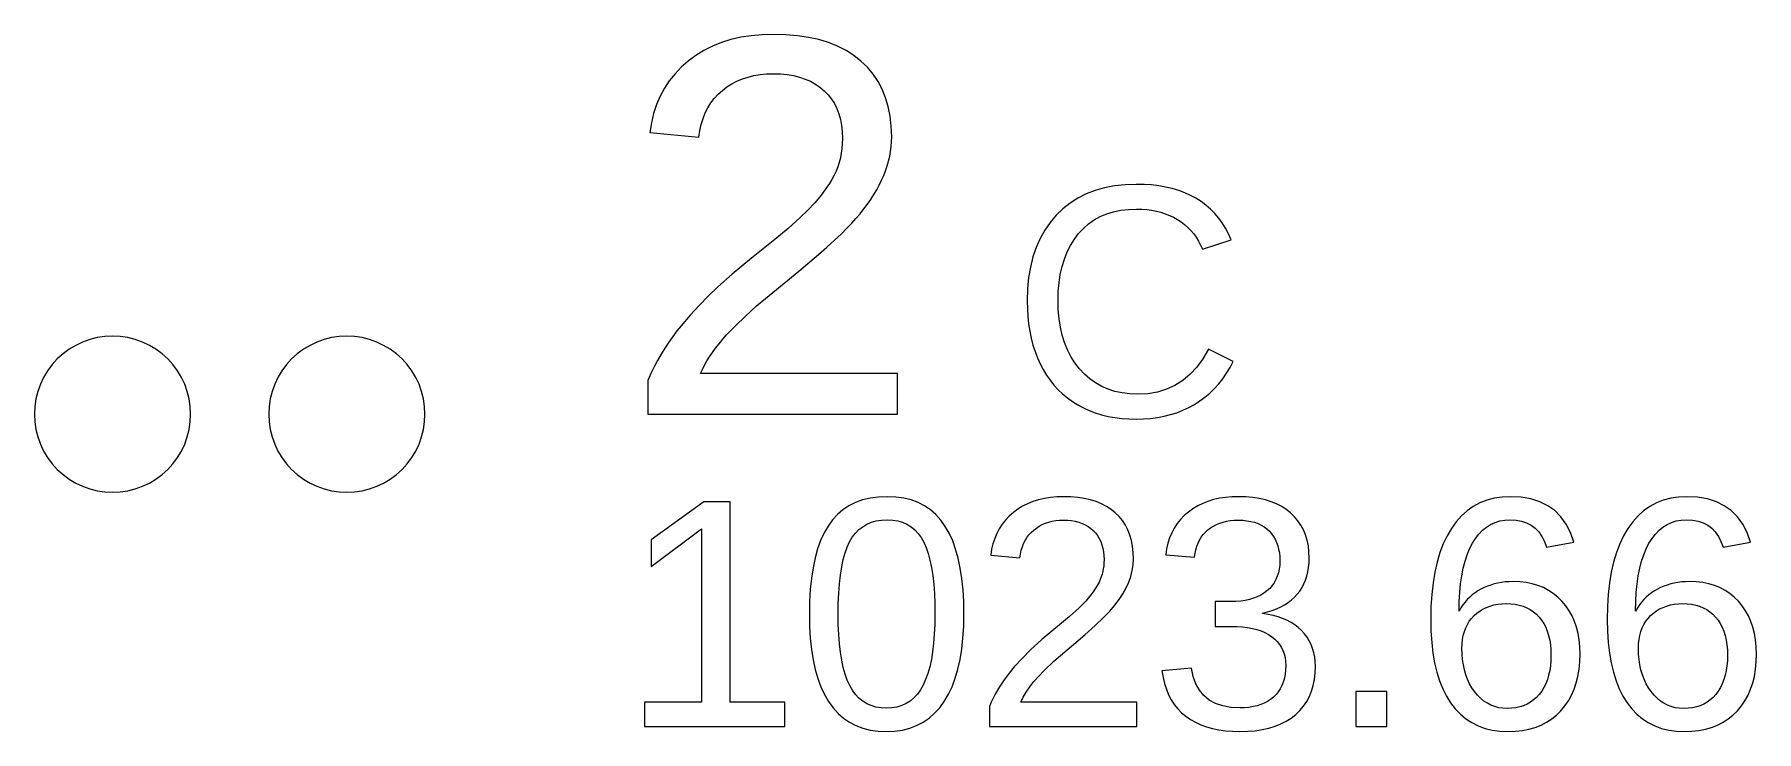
# Model space of a CAD drawing. Header units: metres. Extents: x -61 to 817, y 39 to 684.
# Drawn here: x 285.46 to 307.51, y 135.76 to 144.69 of the extents above; entities that cross this region are included whole.
import ezdxf

# ---------------------------------------------------------------- set-up
doc = ezdxf.new("R2010")
doc.units = ezdxf.units.M

msp = doc.modelspace()

# ---------------------------------------------------------------- linework, layer by layer
for p, q in [((294.504, 144.651), (294.377, 144.621)), ((294.637, 144.672), (294.504, 144.651)), ((294.776, 144.684), (294.637, 144.672)), ((294.921, 144.688), (294.776, 144.684)), ((295.079, 144.684), (294.921, 144.688)), ((295.229, 144.672), (295.079, 144.684)), ((295.37, 144.65), (295.229, 144.672)), ((295.503, 144.621), (295.37, 144.65)), ((294.032, 144.482), (293.929, 144.419)), ((294.141, 144.537), (294.032, 144.482)), ((294.256, 144.583), (294.141, 144.537)), ((294.377, 144.621), (294.256, 144.583)), ((295.628, 144.583), (295.503, 144.621)), ((295.744, 144.536), (295.628, 144.583)), ((295.852, 144.482), (295.744, 144.536)), ((295.952, 144.418), (295.852, 144.482)), ((293.742, 144.269), (293.662, 144.185)), ((293.832, 144.347), (293.742, 144.269)), ((293.929, 144.419), (293.832, 144.347)), ((296.043, 144.346), (295.952, 144.418)), ((296.126, 144.267), (296.043, 144.346)), ((296.198, 144.18), (296.126, 144.267)), ((293.526, 143.999), (293.471, 143.897)), ((293.589, 144.095), (293.526, 143.999)), ((293.662, 144.185), (293.589, 144.095)), ((294.268, 143.971), (294.327, 144.016)), ((294.327, 144.016), (294.389, 144.056)), ((294.389, 144.056), (294.455, 144.09)), ((294.455, 144.09), (294.524, 144.119)), ((294.524, 144.119), (294.597, 144.142)), ((294.597, 144.142), (294.673, 144.161)), ((294.673, 144.161), (294.752, 144.174)), ((294.752, 144.174), (294.835, 144.182)), ((294.835, 144.182), (294.921, 144.184)), ((294.921, 144.184), (295.012, 144.182)), ((295.012, 144.182), (295.097, 144.174)), ((295.097, 144.174), (295.179, 144.16)), ((295.179, 144.16), (295.256, 144.141)), ((295.256, 144.141), (295.328, 144.117)), ((295.328, 144.117), (295.396, 144.088)), ((295.396, 144.088), (295.459, 144.053)), ((295.459, 144.053), (295.518, 144.012)), ((295.518, 144.012), (295.572, 143.966)), ((296.261, 144.087), (296.198, 144.18)), ((296.315, 143.986), (296.261, 144.087)), ((293.425, 143.789), (293.388, 143.676)), ((293.471, 143.897), (293.425, 143.789)), ((294.082, 143.748), (294.121, 143.81)), ((294.121, 143.81), (294.165, 143.868)), ((294.165, 143.868), (294.214, 143.922)), ((294.214, 143.922), (294.268, 143.971)), ((295.572, 143.966), (295.621, 143.916)), ((295.621, 143.916), (295.665, 143.861)), ((295.665, 143.861), (295.702, 143.802)), ((295.702, 143.802), (295.734, 143.739)), ((296.358, 143.878), (296.315, 143.986)), ((296.392, 143.763), (296.358, 143.878)), ((293.36, 143.557), (293.34, 143.431)), ((293.388, 143.676), (293.36, 143.557)), ((293.998, 143.536), (294.021, 143.611)), ((294.021, 143.611), (294.049, 143.682)), ((294.049, 143.682), (294.082, 143.748)), ((295.734, 143.739), (295.76, 143.671)), ((295.76, 143.671), (295.78, 143.598)), ((295.78, 143.598), (295.795, 143.522)), ((296.417, 143.641), (296.392, 143.763)), ((296.431, 143.512), (296.417, 143.641)), ((293.34, 143.431), (293.967, 143.373)), ((293.967, 143.373), (293.98, 143.457)), ((293.98, 143.457), (293.998, 143.536)), ((295.795, 143.522), (295.803, 143.441)), ((295.803, 143.441), (295.806, 143.355)), ((295.806, 143.355), (295.804, 143.291)), ((296.436, 143.375), (296.431, 143.512)), ((296.434, 143.313), (296.436, 143.375)), ((295.779, 143.107), (295.764, 143.049)), ((295.791, 143.167), (295.779, 143.107)), ((295.799, 143.228), (295.791, 143.167)), ((295.804, 143.291), (295.799, 143.228)), ((296.396, 143.066), (296.411, 143.128)), ((296.411, 143.128), (296.422, 143.19)), ((296.422, 143.19), (296.43, 143.252)), ((296.43, 143.252), (296.434, 143.313)), ((295.724, 142.937), (295.699, 142.884)), ((295.746, 142.992), (295.724, 142.937)), ((295.764, 143.049), (295.746, 142.992)), ((296.334, 142.882), (296.358, 142.943)), ((296.358, 142.943), (296.379, 143.005)), ((296.379, 143.005), (296.396, 143.066)), ((295.606, 142.73), (295.533, 142.63)), ((295.639, 142.78), (295.606, 142.73)), ((295.67, 142.831), (295.639, 142.78)), ((295.699, 142.884), (295.67, 142.831)), ((296.207, 142.637), (296.244, 142.698)), ((296.244, 142.698), (296.277, 142.759)), ((296.277, 142.759), (296.307, 142.82)), ((296.307, 142.82), (296.334, 142.882)), ((299.041, 142.69), (298.927, 142.646)), ((299.162, 142.724), (299.041, 142.69)), ((299.29, 142.749), (299.162, 142.724)), ((299.425, 142.764), (299.29, 142.749)), ((299.567, 142.768), (299.425, 142.764)), ((299.667, 142.766), (299.567, 142.768)), ((299.763, 142.76), (299.667, 142.766)), ((299.856, 142.749), (299.763, 142.76)), ((299.944, 142.733), (299.856, 142.749)), ((300.029, 142.713), (299.944, 142.733)), ((300.111, 142.689), (300.029, 142.713)), ((300.188, 142.66), (300.111, 142.689)), ((295.452, 142.532), (295.363, 142.437)), ((295.533, 142.63), (295.452, 142.532)), ((296.031, 142.392), (296.08, 142.453)), ((296.08, 142.453), (296.125, 142.515)), ((296.125, 142.515), (296.168, 142.576)), ((296.168, 142.576), (296.207, 142.637)), ((298.628, 142.456), (298.542, 142.372)), ((298.721, 142.529), (298.628, 142.456)), ((298.82, 142.592), (298.721, 142.529)), ((298.927, 142.646), (298.82, 142.592)), ((299.37, 142.436), (299.468, 142.448)), ((299.468, 142.448), (299.571, 142.451)), ((299.571, 142.451), (299.638, 142.45)), ((299.638, 142.45), (299.702, 142.445)), ((299.702, 142.445), (299.764, 142.437)), ((300.262, 142.627), (300.188, 142.66)), ((300.332, 142.589), (300.262, 142.627)), ((300.398, 142.548), (300.332, 142.589)), ((300.46, 142.501), (300.398, 142.548)), ((300.519, 142.451), (300.46, 142.501)), ((300.573, 142.396), (300.519, 142.451)), ((295.266, 142.343), (295.109, 142.202)), ((295.363, 142.437), (295.266, 142.343)), ((295.862, 142.205), (295.924, 142.269)), ((295.924, 142.269), (295.979, 142.331)), ((295.979, 142.331), (296.031, 142.392)), ((298.464, 142.281), (298.396, 142.181)), ((298.542, 142.372), (298.464, 142.281)), ((298.892, 142.203), (298.958, 142.262)), ((298.958, 142.262), (299.03, 142.312)), ((299.03, 142.312), (299.107, 142.355)), ((299.107, 142.355), (299.19, 142.389)), ((299.19, 142.389), (299.277, 142.417)), ((299.277, 142.417), (299.37, 142.436)), ((299.764, 142.437), (299.825, 142.425)), ((299.825, 142.425), (299.883, 142.41)), ((299.883, 142.41), (299.939, 142.392)), ((299.939, 142.392), (299.993, 142.371)), ((299.993, 142.371), (300.045, 142.346)), ((300.045, 142.346), (300.095, 142.318)), ((300.095, 142.318), (300.143, 142.288)), ((300.143, 142.288), (300.187, 142.254)), ((300.187, 142.254), (300.229, 142.217)), ((300.623, 142.337), (300.573, 142.396)), ((300.669, 142.274), (300.623, 142.337)), ((300.711, 142.206), (300.669, 142.274)), ((294.941, 142.061), (294.64, 141.823)), ((295.109, 142.202), (294.941, 142.061)), ((295.607, 141.965), (295.703, 142.052)), ((295.703, 142.052), (295.788, 142.132)), ((295.788, 142.132), (295.862, 142.205)), ((298.337, 142.075), (298.286, 141.96)), ((298.396, 142.181), (298.337, 142.075)), ((298.726, 141.986), (298.775, 142.065)), ((298.775, 142.065), (298.83, 142.137)), ((298.83, 142.137), (298.892, 142.203)), ((300.229, 142.217), (300.268, 142.178)), ((300.268, 142.178), (300.303, 142.135)), ((300.303, 142.135), (300.336, 142.09)), ((300.336, 142.09), (300.366, 142.042)), ((300.366, 142.042), (300.392, 141.991)), ((300.416, 141.936), (300.783, 142.058)), ((300.749, 142.135), (300.711, 142.206)), ((300.783, 142.058), (300.749, 142.135)), ((294.64, 141.823), (294.394, 141.617)), ((295.248, 141.658), (295.499, 141.87)), ((295.499, 141.87), (295.607, 141.965)), ((298.245, 141.839), (298.213, 141.709)), ((298.286, 141.96), (298.245, 141.839)), ((298.618, 141.717), (298.648, 141.812)), ((298.648, 141.812), (298.683, 141.902)), ((298.683, 141.902), (298.726, 141.986)), ((300.392, 141.991), (300.416, 141.936)), ((294.394, 141.617), (294.21, 141.454)), ((294.866, 141.346), (295.248, 141.658)), ((298.19, 141.573), (298.177, 141.428)), ((298.213, 141.709), (298.19, 141.573)), ((298.579, 141.508), (298.595, 141.615)), ((298.595, 141.615), (298.618, 141.717)), ((294.21, 141.454), (294.089, 141.339)), ((294.707, 141.211), (294.866, 141.346)), ((298.177, 141.428), (298.172, 141.276)), ((298.566, 141.276), (298.569, 141.395)), ((298.569, 141.395), (298.579, 141.508)), ((293.97, 141.218), (293.854, 141.091)), ((294.089, 141.339), (293.97, 141.218)), ((294.563, 141.081), (294.707, 141.211)), ((298.172, 141.276), (298.174, 141.174)), ((298.174, 141.174), (298.18, 141.075)), ((298.569, 141.159), (298.566, 141.276)), ((298.58, 141.047), (298.569, 141.159)), ((293.74, 140.958), (293.685, 140.89)), ((293.854, 141.091), (293.74, 140.958)), ((294.323, 140.84), (294.435, 140.958)), ((294.435, 140.958), (294.563, 141.081)), ((298.18, 141.075), (298.19, 140.98)), ((298.19, 140.98), (298.205, 140.887)), ((298.597, 140.94), (298.58, 141.047)), ((298.62, 140.838), (298.597, 140.94)), ((285.989, 140.706), (285.905, 140.656)), ((286.077, 140.748), (285.989, 140.706)), ((286.17, 140.781), (286.077, 140.748)), ((286.265, 140.805), (286.17, 140.781)), ((286.362, 140.82), (286.265, 140.805)), ((286.46, 140.824), (286.362, 140.82)), ((286.558, 140.82), (286.46, 140.824)), ((286.655, 140.805), (286.558, 140.82)), ((286.75, 140.781), (286.655, 140.805)), ((286.843, 140.748), (286.75, 140.781)), ((286.932, 140.706), (286.843, 140.748)), ((287.016, 140.656), (286.932, 140.706)), ((288.989, 140.706), (288.905, 140.656)), ((289.077, 140.748), (288.989, 140.706)), ((289.17, 140.781), (289.077, 140.748)), ((289.265, 140.805), (289.17, 140.781)), ((289.362, 140.82), (289.265, 140.805)), ((289.46, 140.824), (289.362, 140.82)), ((289.558, 140.82), (289.46, 140.824)), ((289.655, 140.805), (289.558, 140.82)), ((289.75, 140.781), (289.655, 140.805)), ((289.843, 140.748), (289.75, 140.781)), ((289.931, 140.706), (289.843, 140.748)), ((290.016, 140.656), (289.931, 140.706)), ((293.581, 140.745), (293.531, 140.67)), ((293.632, 140.819), (293.581, 140.745)), ((293.685, 140.89), (293.632, 140.819)), ((294.182, 140.671), (294.226, 140.727)), ((294.226, 140.727), (294.273, 140.784)), ((294.273, 140.784), (294.323, 140.84)), ((298.205, 140.887), (298.223, 140.797)), ((298.223, 140.797), (298.245, 140.71)), ((298.245, 140.71), (298.272, 140.627)), ((298.651, 140.742), (298.62, 140.838)), ((298.688, 140.65), (298.651, 140.742)), ((285.687, 140.459), (285.629, 140.38)), ((285.753, 140.532), (285.687, 140.459)), ((285.826, 140.597), (285.753, 140.532)), ((285.905, 140.656), (285.826, 140.597)), ((287.094, 140.597), (287.016, 140.656)), ((287.167, 140.532), (287.094, 140.597)), ((287.233, 140.459), (287.167, 140.532)), ((287.292, 140.38), (287.233, 140.459)), ((288.687, 140.459), (288.629, 140.38)), ((288.753, 140.532), (288.687, 140.459)), ((288.826, 140.597), (288.753, 140.532)), ((288.905, 140.656), (288.826, 140.597)), ((290.094, 140.597), (290.016, 140.656)), ((290.167, 140.532), (290.094, 140.597)), ((290.233, 140.459), (290.167, 140.532)), ((290.292, 140.38), (290.233, 140.459)), ((293.438, 140.511), (293.395, 140.429)), ((293.484, 140.592), (293.438, 140.511)), ((293.531, 140.67), (293.484, 140.592)), ((294.039, 140.452), (294.07, 140.506)), ((294.07, 140.506), (294.104, 140.561)), ((294.104, 140.561), (294.142, 140.616)), ((294.142, 140.616), (294.182, 140.671)), ((298.272, 140.627), (298.302, 140.546)), ((298.302, 140.546), (298.337, 140.468)), ((298.337, 140.468), (298.376, 140.395)), ((298.732, 140.564), (298.688, 140.65)), ((298.783, 140.483), (298.732, 140.564)), ((298.841, 140.407), (298.783, 140.483)), ((300.421, 140.535), (300.343, 140.428)), ((300.492, 140.656), (300.421, 140.535)), ((300.809, 140.501), (300.492, 140.656)), ((300.768, 140.423), (300.809, 140.501)), ((285.578, 140.296), (285.536, 140.207)), ((285.629, 140.38), (285.578, 140.296)), ((287.342, 140.296), (287.292, 140.38)), ((287.384, 140.207), (287.342, 140.296)), ((288.578, 140.296), (288.536, 140.207)), ((288.629, 140.38), (288.578, 140.296)), ((290.342, 140.296), (290.292, 140.38)), ((290.384, 140.207), (290.342, 140.296)), ((293.353, 140.344), (293.313, 140.256)), ((293.313, 140.256), (293.313, 139.824)), ((293.395, 140.429), (293.353, 140.344)), ((293.987, 140.345), (294.012, 140.399)), ((296.511, 140.345), (293.987, 140.345)), ((294.012, 140.399), (294.039, 140.452)), ((296.511, 139.824), (296.511, 140.345)), ((298.376, 140.395), (298.418, 140.325)), ((298.418, 140.325), (298.464, 140.259)), ((298.464, 140.259), (298.514, 140.196)), ((298.905, 140.339), (298.841, 140.407)), ((298.973, 140.278), (298.905, 140.339)), ((299.047, 140.225), (298.973, 140.278)), ((300.164, 140.258), (300.063, 140.193)), ((300.257, 140.336), (300.164, 140.258)), ((300.343, 140.428), (300.257, 140.336)), ((300.624, 140.213), (300.675, 140.279)), ((300.675, 140.279), (300.723, 140.349)), ((300.723, 140.349), (300.768, 140.423)), ((285.479, 140.02), (285.465, 139.922)), ((285.503, 140.115), (285.479, 140.02)), ((285.536, 140.207), (285.503, 140.115)), ((287.417, 140.115), (287.384, 140.207)), ((287.441, 140.02), (287.417, 140.115)), ((287.455, 139.922), (287.441, 140.02)), ((288.479, 140.02), (288.465, 139.922)), ((288.503, 140.115), (288.479, 140.02)), ((288.536, 140.207), (288.503, 140.115)), ((290.417, 140.115), (290.384, 140.207)), ((290.441, 140.02), (290.417, 140.115)), ((290.455, 139.922), (290.441, 140.02)), ((298.514, 140.196), (298.568, 140.138)), ((298.568, 140.138), (298.625, 140.084)), ((298.625, 140.084), (298.686, 140.033)), ((298.686, 140.033), (298.751, 139.986)), ((299.125, 140.181), (299.047, 140.225)), ((299.208, 140.144), (299.125, 140.181)), ((299.295, 140.116), (299.208, 140.144)), ((299.388, 140.096), (299.295, 140.116)), ((299.485, 140.084), (299.388, 140.096)), ((299.587, 140.079), (299.485, 140.084)), ((299.717, 140.087), (299.587, 140.079)), ((299.84, 140.108), (299.717, 140.087)), ((299.955, 140.144), (299.84, 140.108)), ((300.063, 140.193), (299.955, 140.144)), ((300.381, 139.994), (300.447, 140.042)), ((300.447, 140.042), (300.51, 140.095)), ((300.51, 140.095), (300.568, 140.152)), ((300.568, 140.152), (300.624, 140.213)), ((285.465, 139.922), (285.46, 139.824)), ((285.46, 139.824), (285.465, 139.726)), ((287.46, 139.824), (287.455, 139.922)), ((287.455, 139.726), (287.46, 139.824)), ((288.465, 139.922), (288.46, 139.824)), ((288.46, 139.824), (288.465, 139.726)), ((290.46, 139.824), (290.455, 139.922)), ((290.455, 139.726), (290.46, 139.824)), ((293.313, 139.824), (296.511, 139.824)), ((298.751, 139.986), (298.819, 139.943)), ((298.819, 139.943), (298.891, 139.905)), ((298.891, 139.905), (298.966, 139.871)), ((298.966, 139.871), (299.043, 139.842)), ((299.043, 139.842), (299.124, 139.817)), ((299.124, 139.817), (299.207, 139.797)), ((299.84, 139.781), (299.925, 139.798)), ((299.925, 139.798), (300.007, 139.819)), ((300.007, 139.819), (300.087, 139.844)), ((300.087, 139.844), (300.165, 139.875)), ((300.165, 139.875), (300.24, 139.91)), ((300.24, 139.91), (300.312, 139.949)), ((300.312, 139.949), (300.381, 139.994)), ((285.465, 139.726), (285.479, 139.629)), ((285.479, 139.629), (285.503, 139.534)), ((287.417, 139.534), (287.441, 139.629)), ((287.441, 139.629), (287.455, 139.726)), ((288.465, 139.726), (288.479, 139.629)), ((288.479, 139.629), (288.503, 139.534)), ((290.417, 139.534), (290.441, 139.629)), ((290.441, 139.629), (290.455, 139.726)), ((299.207, 139.797), (299.293, 139.781)), ((299.293, 139.781), (299.382, 139.77)), ((299.382, 139.77), (299.474, 139.763)), ((299.474, 139.763), (299.569, 139.76)), ((299.569, 139.76), (299.662, 139.763)), ((299.662, 139.763), (299.752, 139.77)), ((299.752, 139.77), (299.84, 139.781)), ((285.503, 139.534), (285.536, 139.442)), ((285.536, 139.442), (285.578, 139.353)), ((287.342, 139.353), (287.384, 139.442)), ((287.384, 139.442), (287.417, 139.534)), ((288.503, 139.534), (288.536, 139.442)), ((288.536, 139.442), (288.578, 139.353)), ((290.342, 139.353), (290.384, 139.442)), ((290.384, 139.442), (290.417, 139.534)), ((285.578, 139.353), (285.629, 139.269)), ((285.629, 139.269), (285.687, 139.19)), ((285.687, 139.19), (285.753, 139.117)), ((287.167, 139.117), (287.233, 139.19)), ((287.233, 139.19), (287.292, 139.269)), ((287.292, 139.269), (287.342, 139.353)), ((288.578, 139.353), (288.629, 139.269)), ((288.629, 139.269), (288.687, 139.19)), ((288.687, 139.19), (288.753, 139.117)), ((290.167, 139.117), (290.233, 139.19)), ((290.233, 139.19), (290.292, 139.269)), ((290.292, 139.269), (290.342, 139.353)), ((285.753, 139.117), (285.826, 139.051)), ((285.826, 139.051), (285.905, 138.993)), ((285.905, 138.993), (285.989, 138.943)), ((285.989, 138.943), (286.077, 138.901)), ((286.843, 138.901), (286.932, 138.943)), ((286.932, 138.943), (287.016, 138.993)), ((287.016, 138.993), (287.094, 139.051)), ((287.094, 139.051), (287.167, 139.117)), ((288.753, 139.117), (288.826, 139.051)), ((288.826, 139.051), (288.905, 138.993)), ((288.905, 138.993), (288.989, 138.943)), ((288.989, 138.943), (289.077, 138.901)), ((289.843, 138.901), (289.931, 138.943)), ((289.931, 138.943), (290.016, 138.993)), ((290.016, 138.993), (290.094, 139.051)), ((290.094, 139.051), (290.167, 139.117)), ((286.077, 138.901), (286.17, 138.868)), ((286.17, 138.868), (286.265, 138.844)), ((286.265, 138.844), (286.362, 138.829)), ((286.362, 138.829), (286.46, 138.824)), ((286.46, 138.824), (286.558, 138.829)), ((286.558, 138.829), (286.655, 138.844)), ((286.655, 138.844), (286.75, 138.868)), ((286.75, 138.868), (286.843, 138.901)), ((289.077, 138.901), (289.17, 138.868)), ((289.17, 138.868), (289.265, 138.844)), ((289.265, 138.844), (289.362, 138.829)), ((289.362, 138.829), (289.46, 138.824)), ((289.46, 138.824), (289.558, 138.829)), ((289.558, 138.829), (289.655, 138.844)), ((289.655, 138.844), (289.75, 138.868)), ((289.75, 138.868), (289.843, 138.901)), ((294.033, 138.704), (293.356, 138.217)), ((294.37, 138.704), (294.033, 138.704)), ((294.37, 136.135), (294.37, 138.704)), ((296.064, 138.727), (295.973, 138.694)), ((296.162, 138.75), (296.064, 138.727)), ((296.267, 138.764), (296.162, 138.75)), ((296.379, 138.768), (296.267, 138.764)), ((296.488, 138.764), (296.379, 138.768)), ((296.59, 138.75), (296.488, 138.764)), ((296.685, 138.726), (296.59, 138.75)), ((296.775, 138.693), (296.685, 138.726)), ((298.245, 138.706), (298.177, 138.678)), ((298.316, 138.728), (298.245, 138.706)), ((298.391, 138.746), (298.316, 138.728)), ((298.469, 138.758), (298.391, 138.746)), ((298.551, 138.766), (298.469, 138.758)), ((298.637, 138.768), (298.551, 138.766)), ((298.73, 138.766), (298.637, 138.768)), ((298.818, 138.758), (298.73, 138.766)), ((298.902, 138.745), (298.818, 138.758)), ((298.98, 138.728), (298.902, 138.745)), ((299.054, 138.705), (298.98, 138.728)), ((299.122, 138.676), (299.054, 138.705)), ((300.486, 138.708), (300.418, 138.681)), ((300.557, 138.73), (300.486, 138.708)), ((300.632, 138.747), (300.557, 138.73)), ((300.711, 138.759), (300.632, 138.747)), ((300.793, 138.766), (300.711, 138.759)), ((300.878, 138.768), (300.793, 138.766)), ((300.971, 138.766), (300.878, 138.768)), ((301.06, 138.758), (300.971, 138.766)), ((301.143, 138.745), (301.06, 138.758)), ((301.222, 138.727), (301.143, 138.745)), ((301.296, 138.704), (301.222, 138.727)), ((301.365, 138.676), (301.296, 138.704)), ((304.056, 138.723), (303.967, 138.688)), ((304.151, 138.748), (304.056, 138.723)), ((304.252, 138.763), (304.151, 138.748)), ((304.358, 138.768), (304.252, 138.763)), ((304.495, 138.761), (304.358, 138.768)), ((304.621, 138.74), (304.495, 138.761)), ((304.735, 138.704), (304.621, 138.74)), ((304.837, 138.653), (304.735, 138.704)), ((306.316, 138.723), (306.227, 138.688)), ((306.411, 138.748), (306.316, 138.723)), ((306.512, 138.763), (306.411, 138.748)), ((306.618, 138.768), (306.512, 138.763)), ((306.755, 138.761), (306.618, 138.768)), ((306.881, 138.74), (306.755, 138.761)), ((306.995, 138.704), (306.881, 138.74)), ((307.097, 138.653), (306.995, 138.704)), ((295.741, 138.541), (295.678, 138.471)), ((295.812, 138.601), (295.741, 138.541)), ((295.889, 138.652), (295.812, 138.601)), ((295.973, 138.694), (295.889, 138.652)), ((296.857, 138.651), (296.775, 138.693)), ((296.933, 138.6), (296.857, 138.651)), ((297.003, 138.539), (296.933, 138.6)), ((297.065, 138.468), (297.003, 138.539)), ((297.942, 138.519), (297.894, 138.468)), ((297.995, 138.565), (297.942, 138.519)), ((298.052, 138.608), (297.995, 138.565)), ((298.113, 138.646), (298.052, 138.608)), ((298.177, 138.678), (298.113, 138.646)), ((299.186, 138.643), (299.122, 138.676)), ((299.245, 138.605), (299.186, 138.643)), ((299.299, 138.561), (299.245, 138.605)), ((299.347, 138.513), (299.299, 138.561)), ((299.39, 138.461), (299.347, 138.513)), ((300.135, 138.476), (300.092, 138.423)), ((300.182, 138.526), (300.135, 138.476)), ((300.235, 138.571), (300.182, 138.526)), ((300.293, 138.613), (300.235, 138.571)), ((300.354, 138.649), (300.293, 138.613)), ((300.418, 138.681), (300.354, 138.649)), ((301.43, 138.643), (301.365, 138.676)), ((301.489, 138.604), (301.43, 138.643)), ((301.544, 138.56), (301.489, 138.604)), ((301.594, 138.512), (301.544, 138.56)), ((301.638, 138.46), (301.594, 138.512)), ((303.732, 138.522), (303.665, 138.447)), ((303.805, 138.588), (303.732, 138.522)), ((303.883, 138.643), (303.805, 138.588)), ((303.967, 138.688), (303.883, 138.643)), ((304.928, 138.589), (304.837, 138.653)), ((305.006, 138.509), (304.928, 138.589)), ((305.073, 138.416), (305.006, 138.509)), ((305.992, 138.522), (305.924, 138.447)), ((306.064, 138.588), (305.992, 138.522)), ((306.143, 138.643), (306.064, 138.588)), ((306.227, 138.688), (306.143, 138.643)), ((307.187, 138.589), (307.097, 138.653)), ((307.266, 138.509), (307.187, 138.589)), ((307.333, 138.416), (307.266, 138.509)), ((293.356, 137.872), (294.002, 138.355)), ((294.002, 138.355), (294.002, 136.135)), ((295.571, 138.304), (295.526, 138.207)), ((295.621, 138.392), (295.571, 138.304)), ((295.678, 138.471), (295.621, 138.392)), ((295.932, 138.249), (295.971, 138.301)), ((295.971, 138.301), (296.016, 138.346)), ((296.016, 138.346), (296.065, 138.384)), ((296.065, 138.384), (296.118, 138.416)), ((296.118, 138.416), (296.176, 138.44)), ((296.176, 138.44), (296.239, 138.458)), ((296.239, 138.458), (296.307, 138.468)), ((296.307, 138.468), (296.379, 138.471)), ((296.379, 138.471), (296.449, 138.468)), ((296.449, 138.468), (296.515, 138.457)), ((296.515, 138.457), (296.576, 138.44)), ((296.576, 138.44), (296.632, 138.415)), ((296.632, 138.415), (296.684, 138.383)), ((296.684, 138.383), (296.732, 138.344)), ((296.732, 138.344), (296.775, 138.298)), ((296.775, 138.298), (296.813, 138.245)), ((297.122, 138.388), (297.065, 138.468)), ((297.172, 138.3), (297.122, 138.388)), ((297.217, 138.202), (297.172, 138.3)), ((297.782, 138.297), (297.755, 138.233)), ((297.814, 138.357), (297.782, 138.297)), ((297.851, 138.415), (297.814, 138.357)), ((297.894, 138.468), (297.851, 138.415)), ((298.168, 138.244), (298.194, 138.279)), ((298.194, 138.279), (298.223, 138.311)), ((298.223, 138.311), (298.255, 138.34)), ((298.255, 138.34), (298.289, 138.367)), ((298.289, 138.367), (298.325, 138.391)), ((298.325, 138.391), (298.364, 138.411)), ((298.364, 138.411), (298.404, 138.428)), ((298.404, 138.428), (298.447, 138.442)), ((298.447, 138.442), (298.491, 138.453)), ((298.491, 138.453), (298.538, 138.461)), ((298.538, 138.461), (298.586, 138.466)), ((298.586, 138.466), (298.637, 138.467)), ((298.637, 138.467), (298.69, 138.466)), ((298.69, 138.466), (298.74, 138.461)), ((298.74, 138.461), (298.787, 138.453)), ((298.787, 138.453), (298.832, 138.441)), ((298.832, 138.441), (298.875, 138.426)), ((298.875, 138.426), (298.914, 138.408)), ((298.914, 138.408), (298.951, 138.387)), ((298.951, 138.387), (298.986, 138.362)), ((298.986, 138.362), (299.018, 138.334)), ((299.018, 138.334), (299.046, 138.304)), ((299.046, 138.304), (299.072, 138.27)), ((299.072, 138.27), (299.094, 138.234)), ((299.428, 138.404), (299.39, 138.461)), ((299.459, 138.343), (299.428, 138.404)), ((299.485, 138.277), (299.459, 138.343)), ((299.505, 138.208), (299.485, 138.277)), ((300.022, 138.305), (299.995, 138.24)), ((300.055, 138.366), (300.022, 138.305)), ((300.092, 138.423), (300.055, 138.366)), ((300.4, 138.25), (300.426, 138.283)), ((300.426, 138.283), (300.454, 138.315)), ((300.454, 138.315), (300.485, 138.343)), ((300.485, 138.343), (300.52, 138.369)), ((300.52, 138.369), (300.556, 138.392)), ((300.556, 138.392), (300.595, 138.412)), ((300.595, 138.412), (300.636, 138.429)), ((300.636, 138.429), (300.679, 138.443)), ((300.679, 138.443), (300.725, 138.454)), ((300.725, 138.454), (300.772, 138.461)), ((300.772, 138.461), (300.822, 138.466)), ((300.822, 138.466), (300.874, 138.467)), ((300.874, 138.467), (300.931, 138.466)), ((300.931, 138.466), (300.985, 138.46)), ((300.985, 138.46), (301.036, 138.452)), ((301.036, 138.452), (301.083, 138.44)), ((301.083, 138.44), (301.128, 138.424)), ((301.128, 138.424), (301.169, 138.405)), ((301.169, 138.405), (301.206, 138.382)), ((301.206, 138.382), (301.241, 138.356)), ((301.241, 138.356), (301.272, 138.326)), ((301.272, 138.326), (301.301, 138.294)), ((301.301, 138.294), (301.325, 138.259)), ((301.325, 138.259), (301.347, 138.222)), ((301.677, 138.404), (301.638, 138.46)), ((301.709, 138.344), (301.677, 138.404)), ((301.735, 138.28), (301.709, 138.344)), ((301.756, 138.212), (301.735, 138.28)), ((303.547, 138.267), (303.498, 138.164)), ((303.603, 138.361), (303.547, 138.267)), ((303.665, 138.447), (303.603, 138.361)), ((303.912, 138.234), (303.955, 138.29)), ((303.955, 138.29), (304.002, 138.338)), ((304.002, 138.338), (304.052, 138.379)), ((304.052, 138.379), (304.105, 138.412)), ((304.105, 138.412), (304.162, 138.438)), ((304.162, 138.438), (304.222, 138.457)), ((304.222, 138.457), (304.286, 138.468)), ((304.286, 138.468), (304.353, 138.471)), ((304.353, 138.471), (304.43, 138.467)), ((304.43, 138.467), (304.501, 138.454)), ((304.501, 138.454), (304.566, 138.433)), ((304.566, 138.433), (304.624, 138.403)), ((304.624, 138.403), (304.676, 138.364)), ((304.676, 138.364), (304.721, 138.316)), ((304.721, 138.316), (304.761, 138.26)), ((304.761, 138.26), (304.794, 138.196)), ((305.128, 138.308), (305.073, 138.416)), ((305.171, 138.185), (305.128, 138.308)), ((305.807, 138.267), (305.758, 138.164)), ((305.863, 138.361), (305.807, 138.267)), ((305.924, 138.447), (305.863, 138.361)), ((306.172, 138.234), (306.215, 138.29)), ((306.215, 138.29), (306.261, 138.338)), ((306.261, 138.338), (306.311, 138.379)), ((306.311, 138.379), (306.365, 138.412)), ((306.365, 138.412), (306.422, 138.438)), ((306.422, 138.438), (306.482, 138.457)), ((306.482, 138.457), (306.546, 138.468)), ((306.546, 138.468), (306.613, 138.471)), ((306.613, 138.471), (306.69, 138.467)), ((306.69, 138.467), (306.761, 138.454)), ((306.761, 138.454), (306.825, 138.433)), ((306.825, 138.433), (306.884, 138.403)), ((306.884, 138.403), (306.936, 138.364)), ((306.936, 138.364), (306.981, 138.316)), ((306.981, 138.316), (307.021, 138.26)), ((307.021, 138.26), (307.054, 138.196)), ((307.388, 138.308), (307.333, 138.416)), ((307.431, 138.185), (307.388, 138.308)), ((293.356, 138.217), (293.356, 137.872)), ((295.488, 138.1), (295.456, 137.984)), ((295.526, 138.207), (295.488, 138.1)), ((295.816, 137.962), (295.839, 138.047)), ((295.839, 138.047), (295.866, 138.123)), ((295.866, 138.123), (295.897, 138.189)), ((295.897, 138.189), (295.932, 138.249)), ((296.813, 138.245), (296.847, 138.185)), ((296.847, 138.185), (296.877, 138.118)), ((296.877, 138.118), (296.903, 138.041)), ((296.903, 138.041), (296.926, 137.956)), ((297.255, 138.095), (297.217, 138.202)), ((297.288, 137.979), (297.255, 138.095)), ((297.716, 138.094), (297.705, 138.019)), ((297.733, 138.165), (297.716, 138.094)), ((297.755, 138.233), (297.733, 138.165)), ((298.079, 137.984), (298.086, 138.034)), ((298.086, 138.034), (298.096, 138.081)), ((298.096, 138.081), (298.11, 138.126)), ((298.11, 138.126), (298.126, 138.168)), ((298.126, 138.168), (298.146, 138.207)), ((298.146, 138.207), (298.168, 138.244)), ((299.094, 138.234), (299.112, 138.195)), ((299.112, 138.195), (299.128, 138.153)), ((299.128, 138.153), (299.139, 138.109)), ((299.139, 138.109), (299.148, 138.062)), ((299.148, 138.062), (299.153, 138.013)), ((299.519, 138.134), (299.505, 138.208)), ((299.528, 138.055), (299.519, 138.134)), ((299.531, 137.972), (299.528, 138.055)), ((299.957, 138.099), (299.945, 138.022)), ((299.974, 138.171), (299.957, 138.099)), ((299.995, 138.24), (299.974, 138.171)), ((300.313, 137.994), (300.32, 138.043)), ((300.32, 138.043), (300.33, 138.089)), ((300.33, 138.089), (300.343, 138.133)), ((300.343, 138.133), (300.359, 138.174)), ((300.359, 138.174), (300.378, 138.213)), ((300.378, 138.213), (300.4, 138.25)), ((301.347, 138.222), (301.365, 138.182)), ((301.365, 138.182), (301.38, 138.139)), ((301.38, 138.139), (301.391, 138.094)), ((301.391, 138.094), (301.4, 138.047)), ((301.4, 138.047), (301.405, 137.997)), ((301.771, 138.139), (301.756, 138.212)), ((301.779, 138.063), (301.771, 138.139)), ((301.782, 137.982), (301.779, 138.063)), ((303.456, 138.052), (303.42, 137.931)), ((303.498, 138.164), (303.456, 138.052)), ((303.805, 138.025), (303.836, 138.101)), ((303.836, 138.101), (303.872, 138.171)), ((303.872, 138.171), (303.912, 138.234)), ((304.794, 138.196), (304.821, 138.122)), ((304.821, 138.122), (305.171, 138.185)), ((305.716, 138.052), (305.68, 137.931)), ((305.758, 138.164), (305.716, 138.052)), ((306.065, 138.025), (306.096, 138.101)), ((306.096, 138.101), (306.132, 138.171)), ((306.132, 138.171), (306.172, 138.234)), ((307.054, 138.196), (307.081, 138.122)), ((307.081, 138.122), (307.431, 138.185)), ((295.429, 137.859), (295.408, 137.724)), ((295.456, 137.984), (295.429, 137.859)), ((295.78, 137.765), (295.796, 137.868)), ((295.796, 137.868), (295.816, 137.962)), ((296.926, 137.956), (296.946, 137.863)), ((296.946, 137.863), (296.962, 137.76)), ((297.314, 137.854), (297.288, 137.979)), ((297.335, 137.72), (297.314, 137.854)), ((297.705, 138.019), (298.079, 137.984)), ((299.146, 137.846), (299.139, 137.81)), ((299.151, 137.884), (299.146, 137.846)), ((299.154, 137.922), (299.151, 137.884)), ((299.153, 138.013), (299.155, 137.96)), ((299.155, 137.96), (299.154, 137.922)), ((299.497, 137.748), (299.516, 137.823)), ((299.516, 137.823), (299.527, 137.897)), ((299.527, 137.897), (299.531, 137.972)), ((299.945, 138.022), (300.313, 137.994)), ((301.398, 137.841), (301.388, 137.794)), ((301.404, 137.892), (301.398, 137.841)), ((301.406, 137.944), (301.404, 137.892)), ((301.405, 137.997), (301.406, 137.944)), ((301.765, 137.804), (301.775, 137.861)), ((301.775, 137.861), (301.781, 137.92)), ((301.781, 137.92), (301.782, 137.982)), ((303.42, 137.931), (303.39, 137.801)), ((303.736, 137.755), (303.755, 137.852)), ((303.755, 137.852), (303.778, 137.942)), ((303.778, 137.942), (303.805, 138.025)), ((305.68, 137.931), (305.65, 137.801)), ((305.995, 137.755), (306.014, 137.852)), ((306.014, 137.852), (306.037, 137.942)), ((306.037, 137.942), (306.065, 138.025)), ((295.408, 137.724), (295.394, 137.58)), ((295.758, 137.533), (295.767, 137.653)), ((295.767, 137.653), (295.78, 137.765)), ((296.962, 137.76), (296.974, 137.649)), ((296.974, 137.649), (296.983, 137.53)), ((297.35, 137.577), (297.335, 137.72)), ((299.056, 137.611), (299.016, 137.55)), ((299.091, 137.674), (299.056, 137.611)), ((299.106, 137.707), (299.091, 137.674)), ((299.119, 137.74), (299.106, 137.707)), ((299.13, 137.775), (299.119, 137.74)), ((299.139, 137.81), (299.13, 137.775)), ((299.396, 137.525), (299.437, 137.599)), ((299.437, 137.599), (299.471, 137.674)), ((299.471, 137.674), (299.497, 137.748)), ((301.276, 137.594), (301.241, 137.562)), ((301.307, 137.629), (301.276, 137.594)), ((301.333, 137.666), (301.307, 137.629)), ((301.355, 137.706), (301.333, 137.666)), ((301.374, 137.749), (301.355, 137.706)), ((301.388, 137.794), (301.374, 137.749)), ((301.661, 137.56), (301.69, 137.604)), ((301.69, 137.604), (301.714, 137.65)), ((301.714, 137.65), (301.735, 137.699)), ((301.735, 137.699), (301.752, 137.75)), ((301.752, 137.75), (301.765, 137.804)), ((303.368, 137.663), (303.351, 137.516)), ((303.39, 137.801), (303.368, 137.663)), ((303.71, 137.543), (303.721, 137.652)), ((303.721, 137.652), (303.736, 137.755)), ((304.022, 137.604), (303.981, 137.583)), ((304.064, 137.622), (304.022, 137.604)), ((304.107, 137.637), (304.064, 137.622)), ((304.151, 137.651), (304.107, 137.637)), ((304.197, 137.661), (304.151, 137.651)), ((304.244, 137.67), (304.197, 137.661)), ((304.293, 137.676), (304.244, 137.67)), ((304.342, 137.679), (304.293, 137.676)), ((304.393, 137.68), (304.342, 137.679)), ((304.479, 137.677), (304.393, 137.68)), ((304.56, 137.668), (304.479, 137.677)), ((304.638, 137.652), (304.56, 137.668)), ((304.711, 137.631), (304.638, 137.652)), ((304.781, 137.603), (304.711, 137.631)), ((304.846, 137.568), (304.781, 137.603)), ((305.627, 137.663), (305.611, 137.516)), ((305.65, 137.801), (305.627, 137.663)), ((305.97, 137.543), (305.981, 137.652)), ((305.981, 137.652), (305.995, 137.755)), ((306.281, 137.604), (306.241, 137.583)), ((306.323, 137.622), (306.281, 137.604)), ((306.367, 137.637), (306.323, 137.622)), ((306.411, 137.651), (306.367, 137.637)), ((306.457, 137.661), (306.411, 137.651)), ((306.504, 137.67), (306.457, 137.661)), ((306.552, 137.676), (306.504, 137.67)), ((306.602, 137.679), (306.552, 137.676)), ((306.653, 137.68), (306.602, 137.679)), ((306.738, 137.677), (306.653, 137.68)), ((306.82, 137.668), (306.738, 137.677)), ((306.897, 137.652), (306.82, 137.668)), ((306.971, 137.631), (306.897, 137.652)), ((307.04, 137.603), (306.971, 137.631)), ((307.106, 137.568), (307.04, 137.603)), ((295.385, 137.427), (295.382, 137.264)), ((295.394, 137.58), (295.385, 137.427)), ((295.751, 137.264), (295.753, 137.403)), ((295.753, 137.403), (295.758, 137.533)), ((296.983, 137.53), (296.988, 137.401)), ((296.988, 137.401), (296.99, 137.264)), ((297.359, 137.425), (297.35, 137.577)), ((297.362, 137.264), (297.359, 137.425)), ((298.921, 137.432), (298.837, 137.346)), ((298.971, 137.491), (298.921, 137.432)), ((299.016, 137.55), (298.971, 137.491)), ((299.229, 137.302), (299.292, 137.377)), ((299.292, 137.377), (299.347, 137.451)), ((299.347, 137.451), (299.396, 137.525)), ((300.778, 137.424), (300.58, 137.424)), ((300.58, 137.424), (300.58, 137.107)), ((300.843, 137.426), (300.778, 137.424)), ((300.905, 137.431), (300.843, 137.426)), ((300.963, 137.44), (300.905, 137.431)), ((301.018, 137.452), (300.963, 137.44)), ((301.069, 137.467), (301.018, 137.452)), ((301.117, 137.486), (301.069, 137.467)), ((301.162, 137.508), (301.117, 137.486)), ((301.203, 137.533), (301.162, 137.508)), ((301.241, 137.562), (301.203, 137.533)), ((301.417, 137.357), (301.466, 137.384)), ((301.466, 137.384), (301.512, 137.414)), ((301.512, 137.414), (301.555, 137.446)), ((301.555, 137.446), (301.594, 137.481)), ((301.594, 137.481), (301.629, 137.519)), ((301.629, 137.519), (301.661, 137.56)), ((303.351, 137.516), (303.341, 137.361)), ((303.702, 137.303), (303.704, 137.426)), ((303.704, 137.426), (303.71, 137.543)), ((303.75, 137.381), (303.725, 137.343)), ((303.777, 137.416), (303.75, 137.381)), ((303.806, 137.45), (303.777, 137.416)), ((303.837, 137.481), (303.806, 137.45)), ((303.87, 137.51), (303.837, 137.481)), ((303.905, 137.536), (303.87, 137.51)), ((303.942, 137.561), (303.905, 137.536)), ((303.981, 137.583), (303.942, 137.561)), ((304.098, 137.368), (304.146, 137.381)), ((304.146, 137.381), (304.197, 137.391)), ((304.197, 137.391), (304.25, 137.397)), ((304.25, 137.397), (304.305, 137.398)), ((304.305, 137.398), (304.364, 137.396)), ((304.364, 137.396), (304.419, 137.39)), ((304.419, 137.39), (304.472, 137.379)), ((304.472, 137.379), (304.522, 137.364)), ((304.907, 137.528), (304.846, 137.568)), ((304.965, 137.481), (304.907, 137.528)), ((305.018, 137.428), (304.965, 137.481)), ((305.067, 137.371), (305.018, 137.428)), ((305.611, 137.516), (305.601, 137.361)), ((305.962, 137.303), (305.964, 137.426)), ((305.964, 137.426), (305.97, 137.543)), ((306.01, 137.381), (305.985, 137.343)), ((306.037, 137.416), (306.01, 137.381)), ((306.066, 137.45), (306.037, 137.416)), ((306.097, 137.481), (306.066, 137.45)), ((306.13, 137.51), (306.097, 137.481)), ((306.165, 137.536), (306.13, 137.51)), ((306.202, 137.561), (306.165, 137.536)), ((306.241, 137.583), (306.202, 137.561)), ((306.358, 137.368), (306.406, 137.381)), ((306.406, 137.381), (306.457, 137.391)), ((306.457, 137.391), (306.51, 137.397)), ((306.51, 137.397), (306.565, 137.398)), ((306.565, 137.398), (306.623, 137.396)), ((306.623, 137.396), (306.679, 137.39)), ((306.679, 137.39), (306.732, 137.379)), ((306.732, 137.379), (306.781, 137.364)), ((307.167, 137.528), (307.106, 137.568)), ((307.224, 137.481), (307.167, 137.528)), ((307.278, 137.428), (307.224, 137.481)), ((307.327, 137.371), (307.278, 137.428)), ((295.382, 137.264), (295.385, 137.105)), ((295.753, 137.13), (295.751, 137.264)), ((296.99, 137.264), (296.988, 137.132)), ((297.359, 137.106), (297.362, 137.264)), ((298.712, 137.233), (298.36, 136.939)), ((298.837, 137.346), (298.712, 137.233)), ((299.042, 137.118), (299.149, 137.219)), ((299.149, 137.219), (299.229, 137.302)), ((301.185, 137.278), (301.248, 137.294)), ((301.185, 137.27), (301.185, 137.278)), ((301.255, 137.261), (301.185, 137.27)), ((301.248, 137.294), (301.308, 137.312)), ((301.321, 137.248), (301.255, 137.261)), ((301.308, 137.312), (301.364, 137.333)), ((301.383, 137.231), (301.321, 137.248)), ((301.364, 137.333), (301.417, 137.357)), ((301.442, 137.21), (301.383, 137.231)), ((301.497, 137.186), (301.442, 137.21)), ((301.549, 137.158), (301.497, 137.186)), ((301.597, 137.127), (301.549, 137.158)), ((303.341, 137.361), (303.338, 137.196)), ((303.338, 137.196), (303.341, 137.045)), ((303.725, 137.343), (303.702, 137.303)), ((303.807, 137.131), (303.832, 137.172)), ((303.832, 137.172), (303.861, 137.21)), ((303.861, 137.21), (303.894, 137.245)), ((303.894, 137.245), (303.93, 137.278)), ((303.93, 137.278), (303.969, 137.306)), ((303.969, 137.306), (304.01, 137.33)), ((304.01, 137.33), (304.053, 137.351)), ((304.053, 137.351), (304.098, 137.368)), ((304.522, 137.364), (304.568, 137.345)), ((304.568, 137.345), (304.612, 137.322)), ((304.612, 137.322), (304.653, 137.294)), ((304.653, 137.294), (304.691, 137.262)), ((304.691, 137.262), (304.726, 137.225)), ((304.726, 137.225), (304.758, 137.185)), ((304.758, 137.185), (304.786, 137.142)), ((305.11, 137.308), (305.067, 137.371)), ((305.147, 137.242), (305.11, 137.308)), ((305.178, 137.171), (305.147, 137.242)), ((305.204, 137.096), (305.178, 137.171)), ((305.601, 137.361), (305.598, 137.196)), ((305.598, 137.196), (305.601, 137.045)), ((305.985, 137.343), (305.962, 137.303)), ((306.067, 137.131), (306.092, 137.172)), ((306.092, 137.172), (306.121, 137.21)), ((306.121, 137.21), (306.154, 137.245)), ((306.154, 137.245), (306.19, 137.278)), ((306.19, 137.278), (306.228, 137.306)), ((306.228, 137.306), (306.269, 137.33)), ((306.269, 137.33), (306.313, 137.351)), ((306.313, 137.351), (306.358, 137.368)), ((306.781, 137.364), (306.828, 137.345)), ((306.828, 137.345), (306.872, 137.322)), ((306.872, 137.322), (306.913, 137.294)), ((306.913, 137.294), (306.951, 137.262)), ((306.951, 137.262), (306.986, 137.225)), ((306.986, 137.225), (307.018, 137.185)), ((307.018, 137.185), (307.046, 137.142)), ((307.369, 137.308), (307.327, 137.371)), ((307.407, 137.242), (307.369, 137.308)), ((307.438, 137.171), (307.407, 137.242)), ((307.464, 137.096), (307.438, 137.171)), ((295.385, 137.105), (295.394, 136.955)), ((295.394, 136.955), (295.409, 136.813)), ((295.758, 137.003), (295.753, 137.13)), ((295.767, 136.885), (295.758, 137.003)), ((296.982, 137.008), (296.973, 136.891)), ((296.988, 137.132), (296.982, 137.008)), ((297.334, 136.815), (297.349, 136.956)), ((297.349, 136.956), (297.359, 137.106)), ((298.36, 136.939), (298.215, 136.808)), ((298.513, 136.66), (298.909, 136.998)), ((298.909, 136.998), (299.042, 137.118)), ((300.58, 137.107), (300.786, 137.107)), ((300.786, 137.107), (300.859, 137.106)), ((300.859, 137.106), (300.928, 137.101)), ((300.928, 137.101), (300.993, 137.093)), ((300.993, 137.093), (301.055, 137.081)), ((301.055, 137.081), (301.112, 137.067)), ((301.112, 137.067), (301.165, 137.049)), ((301.165, 137.049), (301.215, 137.028)), ((301.215, 137.028), (301.261, 137.003)), ((301.261, 137.003), (301.302, 136.975)), ((301.302, 136.975), (301.34, 136.945)), ((301.34, 136.945), (301.373, 136.912)), ((301.642, 137.092), (301.597, 137.127)), ((301.683, 137.053), (301.642, 137.092)), ((301.721, 137.012), (301.683, 137.053)), ((301.754, 136.968), (301.721, 137.012)), ((301.782, 136.922), (301.754, 136.968)), ((303.341, 137.045), (303.351, 136.901)), ((303.74, 136.884), (303.746, 136.939)), ((303.746, 136.939), (303.755, 136.991)), ((303.755, 136.991), (303.769, 137.041)), ((303.769, 137.041), (303.786, 137.087)), ((303.786, 137.087), (303.807, 137.131)), ((304.786, 137.142), (304.811, 137.095)), ((304.811, 137.095), (304.831, 137.044)), ((304.831, 137.044), (304.848, 136.99)), ((304.848, 136.99), (304.861, 136.932)), ((304.861, 136.932), (304.871, 136.87)), ((305.224, 137.016), (305.204, 137.096)), ((305.239, 136.933), (305.224, 137.016)), ((305.247, 136.845), (305.239, 136.933)), ((305.601, 137.045), (305.61, 136.901)), ((306, 136.884), (306.006, 136.939)), ((306.006, 136.939), (306.015, 136.991)), ((306.015, 136.991), (306.029, 137.041)), ((306.029, 137.041), (306.046, 137.087)), ((306.046, 137.087), (306.067, 137.131)), ((307.046, 137.142), (307.07, 137.095)), ((307.07, 137.095), (307.091, 137.044)), ((307.091, 137.044), (307.108, 136.99)), ((307.108, 136.99), (307.121, 136.932)), ((307.121, 136.932), (307.13, 136.87)), ((307.484, 137.016), (307.464, 137.096)), ((307.498, 136.933), (307.484, 137.016)), ((307.507, 136.845), (307.498, 136.933)), ((295.409, 136.813), (295.43, 136.68)), ((295.78, 136.775), (295.767, 136.885)), ((295.797, 136.673), (295.78, 136.775)), ((296.96, 136.782), (296.944, 136.681)), ((296.973, 136.891), (296.96, 136.782)), ((297.312, 136.682), (297.334, 136.815)), ((298.215, 136.808), (298.109, 136.702)), ((301.373, 136.912), (301.402, 136.876)), ((301.402, 136.876), (301.426, 136.838)), ((301.426, 136.838), (301.446, 136.797)), ((301.446, 136.797), (301.462, 136.754)), ((301.462, 136.754), (301.473, 136.708)), ((301.806, 136.873), (301.782, 136.922)), ((301.826, 136.823), (301.806, 136.873)), ((301.842, 136.769), (301.826, 136.823)), ((301.853, 136.714), (301.842, 136.769)), ((301.859, 136.656), (301.853, 136.714)), ((303.351, 136.901), (303.366, 136.766)), ((303.366, 136.766), (303.388, 136.639)), ((303.738, 136.825), (303.74, 136.884)), ((303.74, 136.752), (303.738, 136.825)), ((303.746, 136.681), (303.74, 136.752)), ((304.871, 136.87), (304.876, 136.805)), ((304.876, 136.805), (304.878, 136.736)), ((304.878, 136.736), (304.876, 136.667)), ((305.25, 136.752), (305.247, 136.845)), ((305.247, 136.653), (305.25, 136.752)), ((305.61, 136.901), (305.626, 136.766)), ((305.626, 136.766), (305.648, 136.639)), ((305.998, 136.825), (306, 136.884)), ((306, 136.752), (305.998, 136.825)), ((306.006, 136.681), (306, 136.752)), ((307.13, 136.87), (307.136, 136.805)), ((307.136, 136.805), (307.138, 136.736)), ((307.138, 136.736), (307.136, 136.667)), ((307.51, 136.752), (307.507, 136.845)), ((307.507, 136.653), (307.51, 136.752)), ((295.43, 136.68), (295.458, 136.555)), ((295.458, 136.555), (295.491, 136.44)), ((295.817, 136.58), (295.797, 136.673)), ((295.84, 136.495), (295.817, 136.58)), ((295.868, 136.418), (295.84, 136.495)), ((296.899, 136.503), (296.871, 136.425)), ((296.923, 136.588), (296.899, 136.503)), ((296.944, 136.681), (296.923, 136.588)), ((297.25, 136.442), (297.284, 136.558)), ((297.284, 136.558), (297.312, 136.682)), ((297.939, 136.507), (297.875, 136.423)), ((298.006, 136.588), (297.939, 136.507)), ((298.109, 136.702), (298.006, 136.588)), ((298.319, 136.471), (298.39, 136.544)), ((298.39, 136.544), (298.513, 136.66)), ((300.275, 136.571), (299.897, 136.536)), ((299.897, 136.536), (299.911, 136.453)), ((300.297, 136.465), (300.275, 136.571)), ((301.474, 136.495), (301.464, 136.443)), ((301.473, 136.708), (301.479, 136.659)), ((301.479, 136.55), (301.474, 136.495)), ((301.479, 136.659), (301.481, 136.608)), ((301.481, 136.608), (301.479, 136.55)), ((301.849, 136.428), (301.858, 136.51)), ((301.858, 136.51), (301.861, 136.596)), ((301.861, 136.596), (301.859, 136.656)), ((303.388, 136.639), (303.417, 136.52)), ((303.417, 136.52), (303.451, 136.409)), ((303.756, 136.614), (303.746, 136.681)), ((303.77, 136.549), (303.756, 136.614)), ((303.788, 136.488), (303.77, 136.549)), ((304.861, 136.54), (304.848, 136.481)), ((304.871, 136.602), (304.861, 136.54)), ((304.876, 136.667), (304.871, 136.602)), ((305.223, 136.467), (305.238, 136.558)), ((305.238, 136.558), (305.247, 136.653)), ((305.648, 136.639), (305.677, 136.52)), ((305.677, 136.52), (305.711, 136.409)), ((306.016, 136.614), (306.006, 136.681)), ((306.03, 136.549), (306.016, 136.614)), ((306.048, 136.488), (306.03, 136.549)), ((307.121, 136.54), (307.108, 136.481)), ((307.13, 136.602), (307.121, 136.54)), ((307.136, 136.667), (307.13, 136.602)), ((307.483, 136.467), (307.498, 136.558)), ((307.498, 136.558), (307.507, 136.653)), ((295.491, 136.44), (295.531, 136.333)), ((295.531, 136.333), (295.576, 136.234)), ((295.899, 136.349), (295.868, 136.418)), ((295.934, 136.289), (295.899, 136.349)), ((295.974, 136.235), (295.934, 136.289)), ((296.805, 136.293), (296.765, 136.239)), ((296.84, 136.355), (296.805, 136.293)), ((296.871, 136.425), (296.84, 136.355)), ((297.163, 136.237), (297.209, 136.335)), ((297.209, 136.335), (297.25, 136.442)), ((297.816, 136.333), (297.761, 136.237)), ((297.875, 136.423), (297.816, 136.333)), ((298.159, 136.266), (298.205, 136.333)), ((298.205, 136.333), (298.258, 136.401)), ((298.258, 136.401), (298.319, 136.471)), ((299.911, 136.453), (299.929, 136.375)), ((299.929, 136.375), (299.953, 136.301)), ((299.953, 136.301), (299.982, 136.232)), ((300.331, 136.371), (300.297, 136.465)), ((300.377, 136.289), (300.331, 136.371)), ((300.434, 136.22), (300.377, 136.289)), ((301.412, 136.307), (301.386, 136.268)), ((301.433, 136.349), (301.412, 136.307)), ((301.45, 136.394), (301.433, 136.349)), ((301.464, 136.443), (301.45, 136.394)), ((301.784, 136.209), (301.812, 136.277)), ((301.812, 136.277), (301.833, 136.35)), ((301.833, 136.35), (301.849, 136.428)), ((302.774, 136.272), (302.378, 136.272)), ((302.378, 136.272), (302.378, 135.824)), ((302.774, 135.824), (302.774, 136.272)), ((303.451, 136.409), (303.492, 136.307)), ((303.492, 136.307), (303.54, 136.213)), ((303.81, 136.429), (303.788, 136.488)), ((303.836, 136.373), (303.81, 136.429)), ((303.866, 136.321), (303.836, 136.373)), ((303.9, 136.271), (303.866, 136.321)), ((303.937, 136.226), (303.9, 136.271)), ((304.76, 136.279), (304.728, 136.236)), ((304.787, 136.324), (304.76, 136.279)), ((304.811, 136.373), (304.787, 136.324)), ((304.832, 136.425), (304.811, 136.373)), ((304.848, 136.481), (304.832, 136.425)), ((305.141, 136.225), (305.174, 136.301)), ((305.174, 136.301), (305.202, 136.382)), ((305.202, 136.382), (305.223, 136.467)), ((305.711, 136.409), (305.752, 136.307)), ((305.752, 136.307), (305.799, 136.213)), ((306.07, 136.429), (306.048, 136.488)), ((306.096, 136.373), (306.07, 136.429)), ((306.126, 136.321), (306.096, 136.373)), ((306.16, 136.271), (306.126, 136.321)), ((306.197, 136.226), (306.16, 136.271)), ((307.019, 136.279), (306.988, 136.236)), ((307.047, 136.324), (307.019, 136.279)), ((307.071, 136.373), (307.047, 136.324)), ((307.092, 136.425), (307.071, 136.373)), ((307.108, 136.481), (307.092, 136.425)), ((307.401, 136.225), (307.434, 136.301)), ((307.434, 136.301), (307.461, 136.382)), ((307.461, 136.382), (307.483, 136.467)), ((294.002, 136.135), (293.273, 136.135)), ((293.273, 136.135), (293.273, 135.824)), ((295.066, 136.135), (294.37, 136.135)), ((295.066, 135.824), (295.066, 136.135)), ((295.576, 136.234), (295.628, 136.144)), ((295.628, 136.144), (295.686, 136.064)), ((295.686, 136.064), (295.75, 135.993)), ((296.017, 136.188), (295.974, 136.235)), ((296.065, 136.149), (296.017, 136.188)), ((296.118, 136.117), (296.065, 136.149)), ((296.174, 136.092), (296.118, 136.117)), ((296.235, 136.074), (296.174, 136.092)), ((296.3, 136.063), (296.235, 136.074)), ((296.37, 136.059), (296.3, 136.063)), ((296.439, 136.063), (296.37, 136.059)), ((296.504, 136.074), (296.439, 136.063)), ((296.565, 136.092), (296.504, 136.074)), ((296.621, 136.118), (296.565, 136.092)), ((296.673, 136.151), (296.621, 136.118)), ((296.721, 136.191), (296.673, 136.151)), ((296.765, 136.239), (296.721, 136.191)), ((296.986, 135.994), (297.051, 136.065)), ((297.051, 136.065), (297.11, 136.146)), ((297.11, 136.146), (297.163, 136.237)), ((297.711, 136.135), (297.688, 136.082)), ((297.688, 136.082), (297.688, 135.824)), ((297.761, 136.237), (297.711, 136.135)), ((298.09, 136.135), (298.12, 136.2)), ((299.576, 136.135), (298.09, 136.135)), ((298.12, 136.2), (298.159, 136.266)), ((299.576, 135.824), (299.576, 136.135)), ((299.982, 136.232), (300.016, 136.168)), ((300.016, 136.168), (300.055, 136.108)), ((300.055, 136.108), (300.099, 136.053)), ((300.099, 136.053), (300.149, 136.002)), ((300.502, 136.164), (300.434, 136.22)), ((300.583, 136.12), (300.502, 136.164)), ((300.675, 136.089), (300.583, 136.12)), ((300.779, 136.07), (300.675, 136.089)), ((300.894, 136.063), (300.779, 136.07)), ((300.954, 136.065), (300.894, 136.063)), ((301.01, 136.07), (300.954, 136.065)), ((301.064, 136.079), (301.01, 136.07)), ((301.115, 136.091), (301.064, 136.079)), ((301.162, 136.106), (301.115, 136.091)), ((301.207, 136.124), (301.162, 136.106)), ((301.249, 136.146), (301.207, 136.124)), ((301.288, 136.172), (301.249, 136.146)), ((301.324, 136.2), (301.288, 136.172)), ((301.357, 136.233), (301.324, 136.2)), ((301.386, 136.268), (301.357, 136.233)), ((301.663, 136.029), (301.71, 136.085)), ((301.71, 136.085), (301.75, 136.144)), ((301.75, 136.144), (301.784, 136.209)), ((303.54, 136.213), (303.593, 136.127)), ((303.593, 136.127), (303.653, 136.05)), ((303.653, 136.05), (303.718, 135.982)), ((303.977, 136.186), (303.937, 136.226)), ((304.019, 136.151), (303.977, 136.186)), ((304.063, 136.122), (304.019, 136.151)), ((304.109, 136.098), (304.063, 136.122)), ((304.158, 136.079), (304.109, 136.098)), ((304.209, 136.066), (304.158, 136.079)), ((304.262, 136.058), (304.209, 136.066)), ((304.317, 136.055), (304.262, 136.058)), ((304.374, 136.058), (304.317, 136.055)), ((304.428, 136.064), (304.374, 136.058)), ((304.479, 136.076), (304.428, 136.064)), ((304.528, 136.091), (304.479, 136.076)), ((304.573, 136.111), (304.528, 136.091)), ((304.616, 136.136), (304.573, 136.111)), ((304.656, 136.165), (304.616, 136.136)), ((304.694, 136.198), (304.656, 136.165)), ((304.728, 136.236), (304.694, 136.198)), ((305.005, 136.026), (305.056, 136.088)), ((305.056, 136.088), (305.102, 136.154)), ((305.102, 136.154), (305.141, 136.225)), ((305.799, 136.213), (305.853, 136.127)), ((305.853, 136.127), (305.912, 136.05)), ((305.912, 136.05), (305.977, 135.982)), ((306.237, 136.186), (306.197, 136.226)), ((306.279, 136.151), (306.237, 136.186)), ((306.323, 136.122), (306.279, 136.151)), ((306.369, 136.098), (306.323, 136.122)), ((306.418, 136.079), (306.369, 136.098)), ((306.468, 136.066), (306.418, 136.079)), ((306.521, 136.058), (306.468, 136.066)), ((306.577, 136.055), (306.521, 136.058)), ((306.634, 136.058), (306.577, 136.055)), ((306.688, 136.064), (306.634, 136.058)), ((306.739, 136.076), (306.688, 136.064)), ((306.787, 136.091), (306.739, 136.076)), ((306.833, 136.111), (306.787, 136.091)), ((306.876, 136.136), (306.833, 136.111)), ((306.916, 136.165), (306.876, 136.136)), ((306.953, 136.198), (306.916, 136.165)), ((306.988, 136.236), (306.953, 136.198)), ((307.265, 136.026), (307.316, 136.088)), ((307.316, 136.088), (307.362, 136.154)), ((307.362, 136.154), (307.401, 136.225)), ((295.75, 135.993), (295.82, 135.931)), ((295.82, 135.931), (295.896, 135.879)), ((295.896, 135.879), (295.978, 135.836)), ((295.978, 135.836), (296.066, 135.803)), ((296.668, 135.803), (296.756, 135.837)), ((296.756, 135.837), (296.839, 135.88)), ((296.839, 135.88), (296.915, 135.932)), ((296.915, 135.932), (296.986, 135.994)), ((300.149, 136.002), (300.203, 135.956)), ((300.203, 135.956), (300.263, 135.915)), ((300.263, 135.915), (300.327, 135.879)), ((300.327, 135.879), (300.395, 135.848)), ((300.395, 135.848), (300.467, 135.821)), ((301.345, 135.828), (301.419, 135.857)), ((301.419, 135.857), (301.488, 135.892)), ((301.488, 135.892), (301.552, 135.933)), ((301.552, 135.933), (301.61, 135.978)), ((301.61, 135.978), (301.663, 136.029)), ((303.718, 135.982), (303.788, 135.924)), ((303.788, 135.924), (303.864, 135.874)), ((303.864, 135.874), (303.946, 135.833)), ((303.946, 135.833), (304.034, 135.801)), ((304.675, 135.813), (304.751, 135.843)), ((304.751, 135.843), (304.821, 135.879)), ((304.821, 135.879), (304.887, 135.921)), ((304.887, 135.921), (304.948, 135.971)), ((304.948, 135.971), (305.005, 136.026)), ((305.977, 135.982), (306.048, 135.924)), ((306.048, 135.924), (306.124, 135.874)), ((306.124, 135.874), (306.206, 135.833)), ((306.206, 135.833), (306.293, 135.801)), ((306.935, 135.813), (307.01, 135.843)), ((307.01, 135.843), (307.081, 135.879)), ((307.081, 135.879), (307.147, 135.921)), ((307.147, 135.921), (307.208, 135.971)), ((307.208, 135.971), (307.265, 136.026)), ((293.273, 135.824), (295.066, 135.824)), ((296.066, 135.803), (296.16, 135.779)), ((296.16, 135.779), (296.261, 135.765)), ((296.261, 135.765), (296.367, 135.76)), ((296.367, 135.76), (296.473, 135.765)), ((296.473, 135.765), (296.573, 135.78)), ((296.573, 135.78), (296.668, 135.803)), ((297.688, 135.824), (299.576, 135.824)), ((300.467, 135.821), (300.544, 135.799)), ((300.544, 135.799), (300.625, 135.782)), ((300.625, 135.782), (300.711, 135.77)), ((300.711, 135.77), (300.8, 135.763)), ((300.8, 135.763), (300.894, 135.76)), ((300.894, 135.76), (300.995, 135.763)), ((300.995, 135.763), (301.09, 135.771)), ((301.09, 135.771), (301.181, 135.785)), ((301.181, 135.785), (301.265, 135.804)), ((301.265, 135.804), (301.345, 135.828)), ((302.378, 135.824), (302.774, 135.824)), ((304.034, 135.801), (304.126, 135.779)), ((304.126, 135.779), (304.225, 135.765)), ((304.225, 135.765), (304.329, 135.76)), ((304.329, 135.76), (304.423, 135.764)), ((304.423, 135.764), (304.511, 135.774)), ((304.511, 135.774), (304.596, 135.79)), ((304.596, 135.79), (304.675, 135.813)), ((306.293, 135.801), (306.386, 135.779)), ((306.386, 135.779), (306.485, 135.765)), ((306.485, 135.765), (306.589, 135.76)), ((306.589, 135.76), (306.682, 135.764)), ((306.682, 135.764), (306.771, 135.774)), ((306.771, 135.774), (306.855, 135.79)), ((306.855, 135.79), (306.935, 135.813))]:
    msp.add_line(p, q)

doc.saveas('drawing.dxf')
